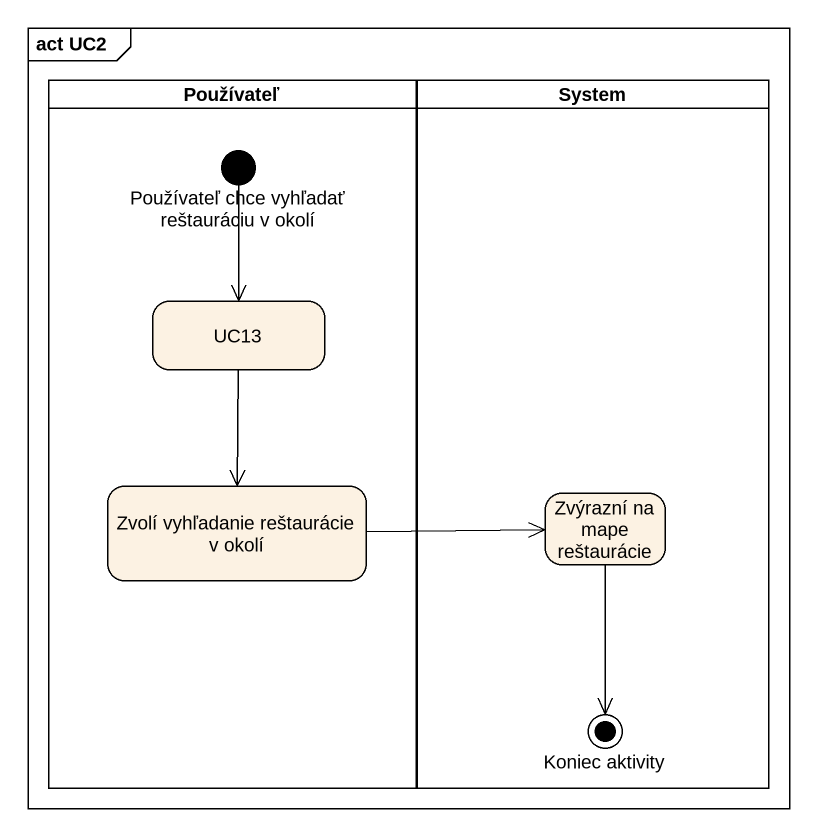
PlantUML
@startuml
mainframe act UC2
hide empty description
state Používateľ <<partition>> {
  state "Používateľ chce vyhľadať reštauráciu v okolí" as Používateľ_chce_vyhľadať <<start>>
  state UC13
  state "Zvolí vyhľadanie reštaurácie v okolí" as Zvolí_vyhľadanie
}
state System <<partition>> {
  state "Zvýrazní na mape reštaurácie" as Zvýrazní_na_mape_reštaurácie
  state "Koniec aktivity" as Koniec_aktivity <<end>>
}
Používateľ_chce_vyhľadať --> UC13
UC13 --> Zvolí_vyhľadanie
Zvolí_vyhľadanie -right-> Zvýrazní_na_mape_reštaurácie
Zvýrazní_na_mape_reštaurácie --> Koniec_aktivity
@enduml
